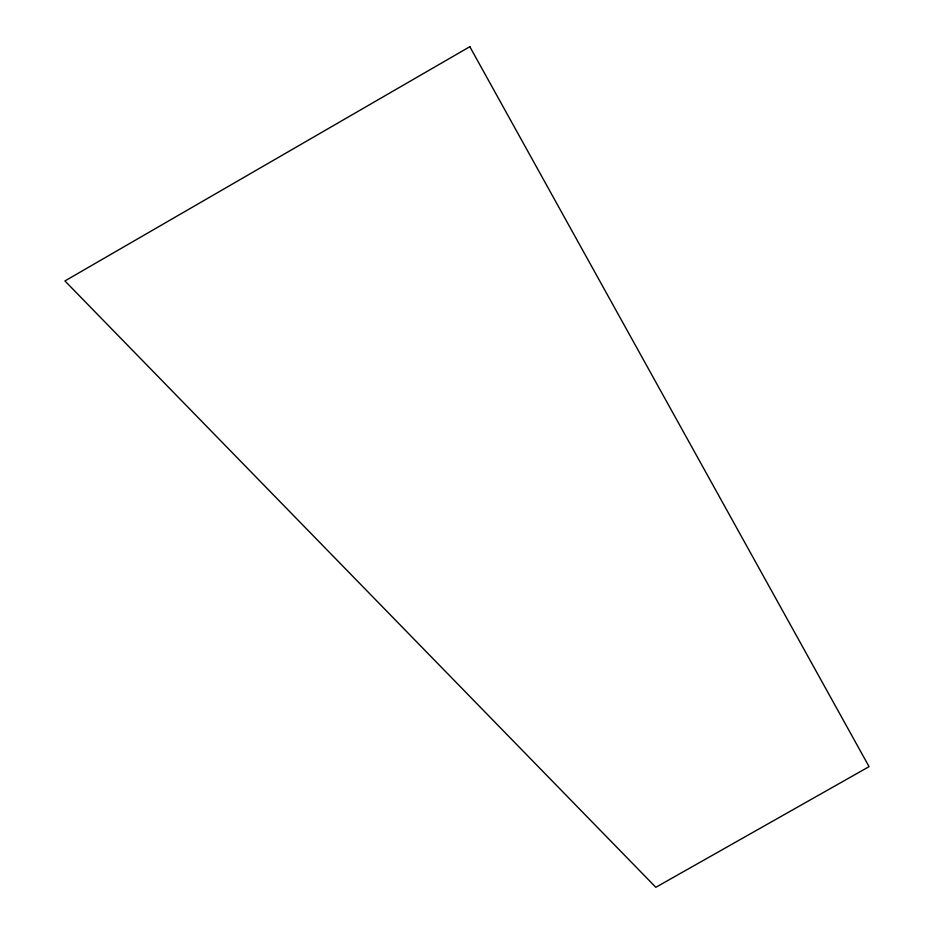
<?xml version="1.0" encoding="UTF-8"?>
<svg xmlns="http://www.w3.org/2000/svg" width="934" height="934" viewBox="0 0 934 934"><rect width="100%" height="100%" fill="white"/><g stroke="black" fill="none" stroke-linecap="round" stroke-linejoin="round"><path stroke-width="1.4" d="M469.825 46.7L64.925 280.947L655.831 887.3L869.075 766.651L469.825 46.7"/></g></svg>
